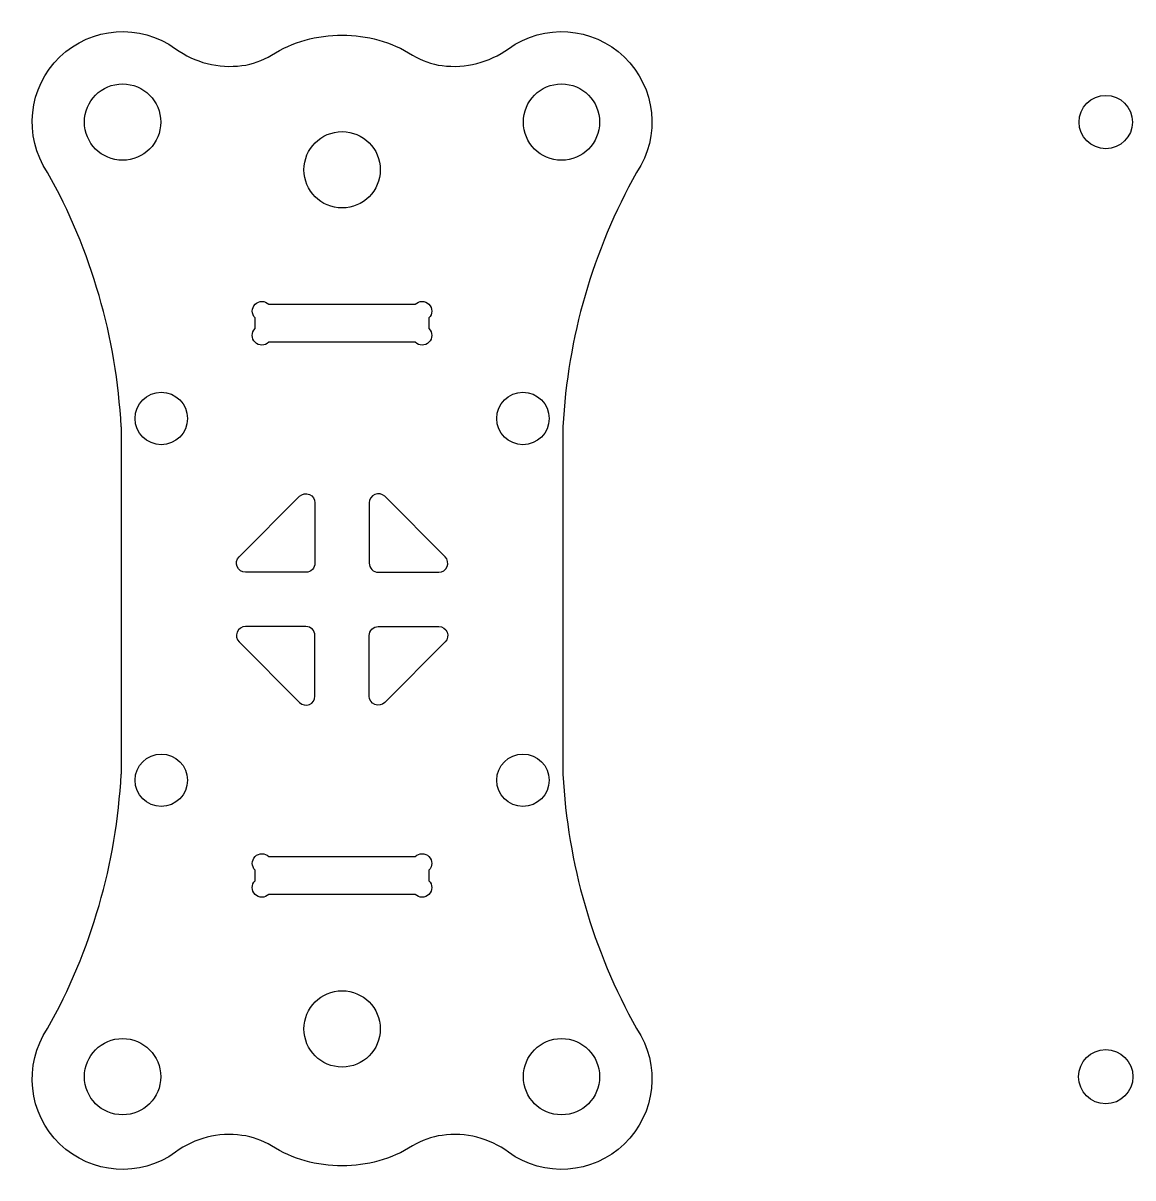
# Model space of a CAD drawing. Header units: millimetres. Extents: x 6.7 to 68.1, y 32.4 to 96.2.
import ezdxf

# ---------------------------------------------------------------- set-up
doc = ezdxf.new("R2010")
doc.units = ezdxf.units.MM
doc.layers.get('0').update_dxf_attribs({"linetype": 'CONTINUOUS'})

msp = doc.modelspace()

# ---------------------------------------------------------------- linework, layer by layer
for p, q in [((12.151, 73.902), (12.151, 54.702)), ((36.578, 73.902), (36.578, 54.702))]:
    msp.add_line(p, q)
for points in [[(28.414, 78.58), (20.315, 78.58, -1), (19.558, 79.337), (19.558, 79.92, -1), (20.315, 80.676), (28.414, 80.676, -1), (29.17, 79.92), (29.17, 79.337, -1)], [(19.025, 65.865, -0.668179), (18.672, 66.718), (22.016, 70.063, -0.668179), (22.869, 69.709), (22.869, 66.365, -0.414214), (22.369, 65.865)], [(25.869, 69.709), (25.869, 66.365, 0.414214), (26.369, 65.865), (29.714, 65.865, 0.668179), (30.067, 66.718), (26.723, 70.063, 0.668179)], [(22.869, 62.365, 0.414214), (22.369, 62.865), (19.025, 62.865, 0.668179), (18.672, 62.011), (22.016, 58.667, 0.668179), (22.869, 59.021)], [(30.067, 62.011), (26.723, 58.667, -0.668179), (25.869, 59.021), (25.869, 62.365, -0.414214), (26.369, 62.865), (29.714, 62.865, -0.668179)], [(20.315, 50.149), (28.414, 50.149, -1), (29.17, 49.393), (29.17, 48.81, -1), (28.414, 48.053), (20.315, 48.053, -1), (19.558, 48.81), (19.558, 49.393, -1)]]:
    msp.add_lwpolyline(points, format="xyb", close=True)
for centre, radius in [((12.229, 90.752), 2.11), ((36.5, 90.752), 2.11), ((66.598, 90.752), 1.475), ((24.369, 88.113), 2.11), ((14.369, 74.365), 1.45), ((34.369, 74.365), 1.45), ((14.369, 54.365), 1.45), ((34.369, 54.365), 1.45), ((24.369, 40.617), 2.11), ((12.229, 37.977), 2.11), ((36.5, 37.977), 2.11), ((66.598, 37.977), 1.5)]:
    msp.add_circle(centre, radius)
at = {"extrusion": (0, 0, -1)}
for centre, radius, start, end in [((-12.229, 90.752), 5, -33.87827, 125.91084), ((-36.5, 90.752), 5, 54.08916, 213.87827), ((-24.27, 88.387), 7.162, 57.88359, 90.75438), ((-24.459, 88.387), 7.162, 89.24562, 122.11641), ((-12.229, 37.852), 5, -125.91084, 33.87827), ((-36.5, 37.852), 5, 146.12173, 305.91084), ((-24.27, 40.217), 7.162, 269.24562, 302.11641), ((-24.459, 40.217), 7.162, 237.88359, 270.75438)]:
    msp.add_arc(centre, radius, start, end, dxfattribs=at)
for centre, radius, start, end in [((18.175, 98.988), 5.158, 234.25212, 277.28208), ((30.552, 98.998), 5.167, 262.75817, 305.70762), ((18.336, 97.841), 4, 277.07437, 302.11641), ((30.393, 97.841), 4, 237.88359, 262.92563), ((-19.888, 72.244), 32.081, 2.96345, 29.34316), ((68.617, 72.244), 32.081, 150.65684, 177.03655), ((-19.888, 56.36), 32.081, 330.65684, 357.03655), ((68.617, 56.36), 32.081, 182.96345, 209.34316), ((18.117, 29.843), 4.941, 81.72292, 126.74287), ((18.336, 30.763), 4, 57.88359, 82.92563), ((30.393, 30.763), 4, 97.07437, 122.11641), ((30.6, 29.799), 4.983, 53.45598, 98.07823)]:
    msp.add_arc(centre, radius, start, end)

doc.saveas('drawing.dxf')
